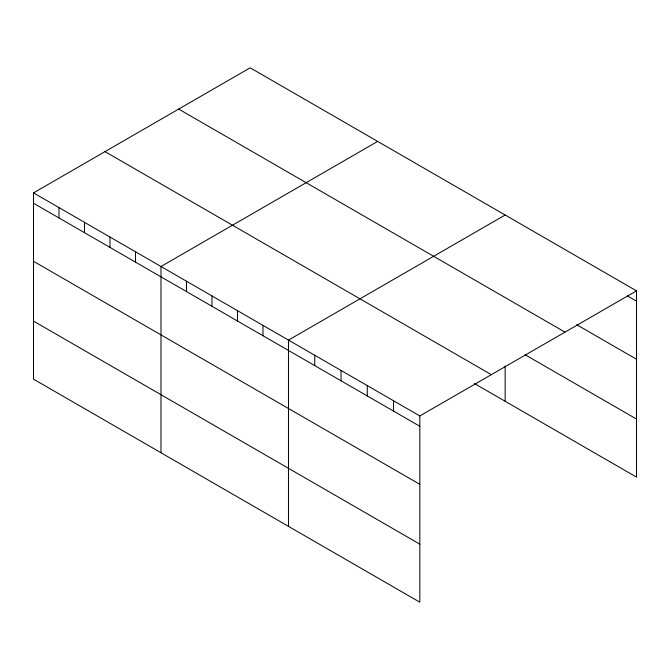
<?xml version="1.0" encoding="UTF-8"?>
<svg xmlns="http://www.w3.org/2000/svg" width="670" height="670" viewBox="0 0 670 670"><rect width="100%" height="100%" fill="white"/><g stroke="black" fill="none" stroke-linecap="round" stroke-linejoin="round"><path stroke-width="1" d="M33.5 192.893L419.83 415.944L419.83 602.196L33.5 379.153L33.5 192.893L250.17 67.804L636.5 290.847L636.5 477.107L474.377 383.5M377.662 141.404L160.984 266.501L160.984 452.761M505.147 215.011L288.477 340.109L288.477 526.36M419.83 415.944L636.5 290.847M627.438 295.956L636.5 301.182M576.711 324.724L636.5 359.237M178.672 109.084L564.994 332.127M525.079 354.723L636.5 419.052M105.006 151.613L491.328 374.664M33.5 203.236L419.83 426.279M33.5 261.292L419.83 484.335M33.5 321.097L419.83 544.149M505.147 366.021L505.147 401.271M393.558 400.777L393.558 411.112M367.286 385.61L367.286 395.945M341.013 370.443L341.013 380.778M314.749 355.276L314.749 365.611M262.975 325.385L262.975 335.72M237.482 310.662L237.482 321.005M211.98 295.939L211.98 306.282M186.486 281.224L186.486 291.559M135.491 251.778L135.491 262.121M109.989 237.063L109.989 247.397M84.495 222.34L84.495 232.674M58.993 207.616L58.993 217.959"/></g></svg>
